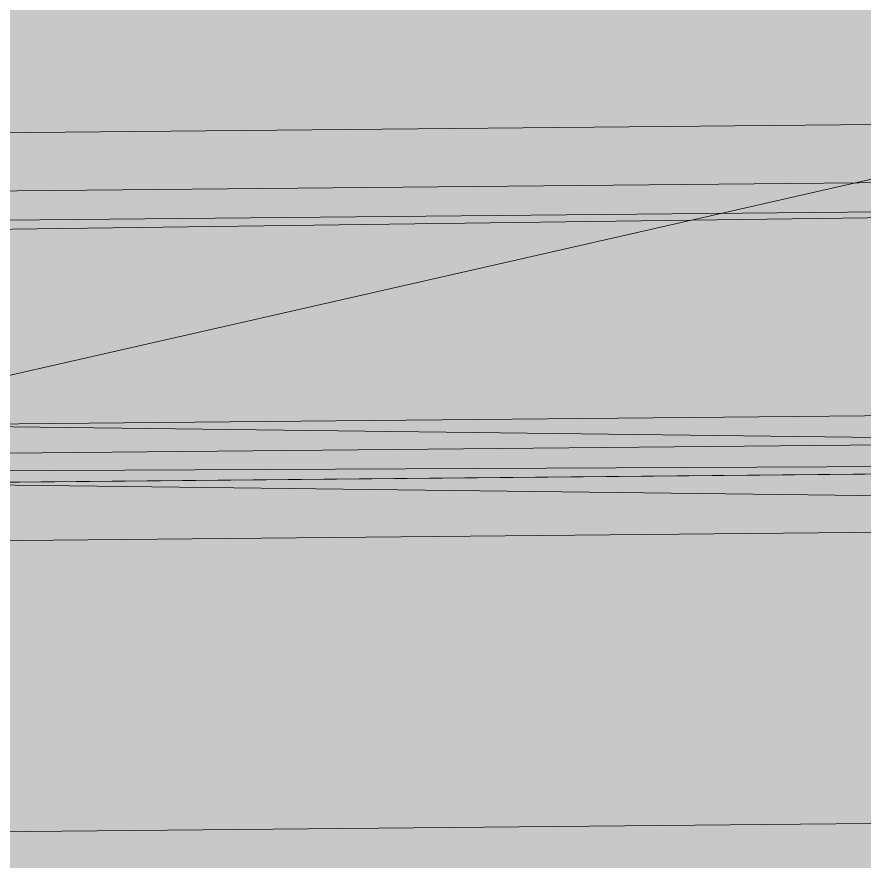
# Model space of a CAD drawing. Header units: millimetres. Extents: x 141848 to 1648660, y -821378 to -151356.
# Drawn here: x 162304.2 to 162373.9, y -271277.9 to -271208.3 of the extents above; entities that cross this region are included whole.
import ezdxf

# ---------------------------------------------------------------- set-up
doc = ezdxf.new("R2010")
doc.units = ezdxf.units.MM
doc.header["$MEASUREMENT"] = 0

# ---------------------------------------------------------------- blocks, each defined once
blk = doc.blocks.new('Forme_117_1')
at = {"color": 7, "linetype": 'Continuous', "lineweight": 20, "flags": 128}
blk.add_lwpolyline([(162530.853, -271273.321), (162218.087, -271276.285), (162215.341, -271276.491), (162212.263, -271277.132), (162209.297, -271278.168), (162206.49, -271279.587), (162203.891, -271281.363), (162201.558, -271283.449), (162199.505, -271285.833), (162197.778, -271288.465), (162196.424, -271291.298), (162195.433, -271294.284), (162194.85, -271297.374), (162194.696, -271300.111), (162197.432, -271588.89)], dxfattribs=at)
blk = doc.blocks.new('Forme_118_1')
at = {"color": 7, "linetype": 'Continuous', "lineweight": 20, "flags": 128}
for points in [[(162284.894, -271218.049), (162395.182, -271217.004), (162505.469, -271215.959)], [(162505.696, -271239.958), (162395.182, -271217.004), (162285.122, -271242.048)], [(162292.681, -271241.976), (162513.268, -271239.886)], [(162513.313, -271244.686), (162292.681, -271241.976)], [(162292.727, -271246.776), (162513.313, -271244.686)], [(162513.359, -271249.486), (162292.727, -271246.776)], [(162513.359, -271249.486), (162292.772, -271251.576)]]:
    blk.add_lwpolyline(points, dxfattribs=at)
blk = doc.blocks.new('Forme_120_1')
at = {"color": 7, "linetype": 'Continuous', "lineweight": 20, "flags": 128}
for points in [[(161976.264, -271228.173), (162502.705, -271223.186)], [(162502.705, -271223.186), (161976.283, -271230.167)], [(161976.446, -271247.372), (162502.887, -271242.385)]]:
    blk.add_lwpolyline(points, dxfattribs=at)
blk = doc.blocks.new('Forme_121_1')
at = {"color": 7, "linetype": 'Continuous', "lineweight": 20, "flags": 128}
for points in [[(162503.63, -271220.777), (161983.193, -271225.708)], [(162503.858, -271244.776), (161983.397, -271247.243)], [(162503.858, -271244.776), (161983.42, -271249.706)]]:
    blk.add_lwpolyline(points, dxfattribs=at)

msp = doc.modelspace()

# ---------------------------------------------------------------- hatches: boundary and pattern name
at = {"linetype": 'Continuous', "lineweight": 0, "true_color": 0x6f6f6f}
h = msp.add_hatch(color=8, dxfattribs=at)
h.paths.add_polyline_path([(141848.442, -295062.571), (269220.821, -293826.868), (269220.821, -270902.734), (268763.049, -270902.734), (254213.6, -271040.575), (254213.6, -163437.635), (153156.2, -163437.635), (153156.2, -271040.575), (153182.962, -271040.57), (153183.146, -272000.514, -0.409427), (149183.681, -275935.042), (141848.442, -275935.042)])
h.paths.add_polyline_path([(158435.584, -260639.953), (155145.584, -260639.953), (155145.584, -248364.953), (155145.584, -243089.974), (155145.584, -242189.974), (158435.584, -242189.974)], flags=0)
h.paths.add_polyline_path([(161503.433, -171995.57), (161503.433, -193810.571), (161503.433, -230015.57), (161503.433, -260810.571), (196775.042, -260810.571), (196775.042, -222495.57), (186955.542, -222495.57), (186955.542, -218295.57), (196754.55, -218295.57), (196754.55, -208495.57), (196754.55, -204495.57), (193355.542, -204495.57), (193355.542, -195161.535), (195576.034, -195161.535), (195576.034, -189810.571), (217850.068, -189810.571), (217850.068, -262266.885), (245610.045, -262266.885), (245610.045, -253395.571), (245626.034, -253395.571), (246426.034, -253395.571), (247826.034, -253395.571), (247826.034, -248005.571), (247826.034, -246605.571), (245626.034, -246605.571), (245610.045, -246605.571), (245610.045, -171995.57), (212806.28, -171995.57)], flags=0)
h.paths.add_polyline_path([(162737.042, -269433.913, -0.090319), (162858.773, -268727.623, -0.201449), (163912.639, -267592.74, -0.104211), (164718.006, -267415.055), (165317.979, -267409.371, -0.104045), (166125.354, -267571.244, -0.238255), (167284.257, -268953.318, -0.055189), (167336.836, -269390.334), (167338.931, -269611.438), (167351.046, -270890.267), (167092.583, -271892.761, -0.267949), (165370.083, -272909.124), (164770.11, -272914.808, -0.193717), (163379.252, -272370.185, -0.070569), (163028.663, -271931.262, -0.131652), (162751.253, -270933.845)], flags=0)
h.paths.add_polyline_path([(175327.752, -275599.002, -0.415791), (173316.986, -273599.031), (173316.986, -273452.052), (173330.488, -267377.824, -0.380557), (175316.986, -265609.826), (175394.714, -265609.826), (175394.714, -270609.826), (190394.714, -270609.826), (190394.714, -265609.826), (195356.191, -265609.826, -0.414214), (196856.191, -267109.826), (196856.191, -273660.699, -0.345502), (195137.285, -275433.432)], flags=0)
h.paths.add_polyline_path([(205510.093, -271504.083, -0.134474), (205230.948, -270484.937), (205230.948, -268984.937, -0.414214), (207230.948, -266984.937), (207830.948, -266984.937, -0.414214), (209830.948, -268984.937), (209830.948, -270484.937, -0.12882), (209574.03, -271465.581, -0.270936), (207830.948, -272484.937), (207230.948, -272484.937, -0.26498)], flags=0)
h.paths.add_polyline_path([(217862.687, -273329.325), (217869.949, -267730.336, -0.098562), (218100.718, -266943.721), (218117.681, -266951.545, -0.258849), (219955.479, -265605.827), (219953.141, -265587.294), (220637.569, -265587.294), (220637.569, -265687.294), (220637.569, -270687.294), (250537.569, -270687.294), (250537.569, -265687.294), (252208.004, -265687.294), (254186.294, -265687.294), (254186.294, -267687.294), (254186.294, -271062.255, 0.001346), (254186.323, -271073.021), (254197.209, -273095.233, -0.414214), (252208.004, -275105.97), (243484.534, -275105.97, -0.005189), (243431.438, -275116.103), (235447.992, -275196.191), (220071.012, -275253.24, -0.386553), (217873.089, -273475.385, -0.025189)], flags=0)

# ---------------------------------------------------------------- linework, layer by layer
at = {"color": 7, "linetype": 'Continuous', "lineweight": 20, "flags": 128}
for points in [[(162284.894, -271218.049), (162395.182, -271217.004), (162505.469, -271215.959)], [(162505.696, -271239.958), (162395.182, -271217.004), (162285.122, -271242.048)], [(162503.63, -271220.777), (161983.193, -271225.708)], [(161976.264, -271228.173), (162502.705, -271223.186)], [(162502.705, -271223.186), (161976.283, -271230.167)], [(162292.681, -271241.976), (162513.268, -271239.886)], [(161976.446, -271247.372), (162502.887, -271242.385)], [(162513.313, -271244.686), (162292.681, -271241.976)], [(162503.858, -271244.776), (161983.397, -271247.243)], [(162503.858, -271244.776), (161983.42, -271249.706)], [(162292.727, -271246.776), (162513.313, -271244.686)], [(162513.359, -271249.486), (162292.727, -271246.776)], [(162513.359, -271249.486), (162292.772, -271251.576)], [(162530.853, -271273.321), (162218.087, -271276.285), (162215.341, -271276.491), (162212.263, -271277.132), (162209.297, -271278.168), (162206.49, -271279.587), (162203.891, -271281.363), (162201.558, -271283.449), (162199.505, -271285.833), (162197.778, -271288.465), (162196.424, -271291.298), (162195.433, -271294.284), (162194.85, -271297.374), (162194.696, -271300.111), (162197.432, -271588.89)]]:
    msp.add_lwpolyline(points, dxfattribs=at)

# ---------------------------------------------------------------- block references
at = {"linetype": 'Continuous', "lineweight": 0}
for name in ['Forme_118_1', 'Forme_121_1', 'Forme_120_1', 'Forme_117_1']:
    msp.add_blockref(name, (0, 0), dxfattribs=at)

doc.saveas('drawing.dxf')
